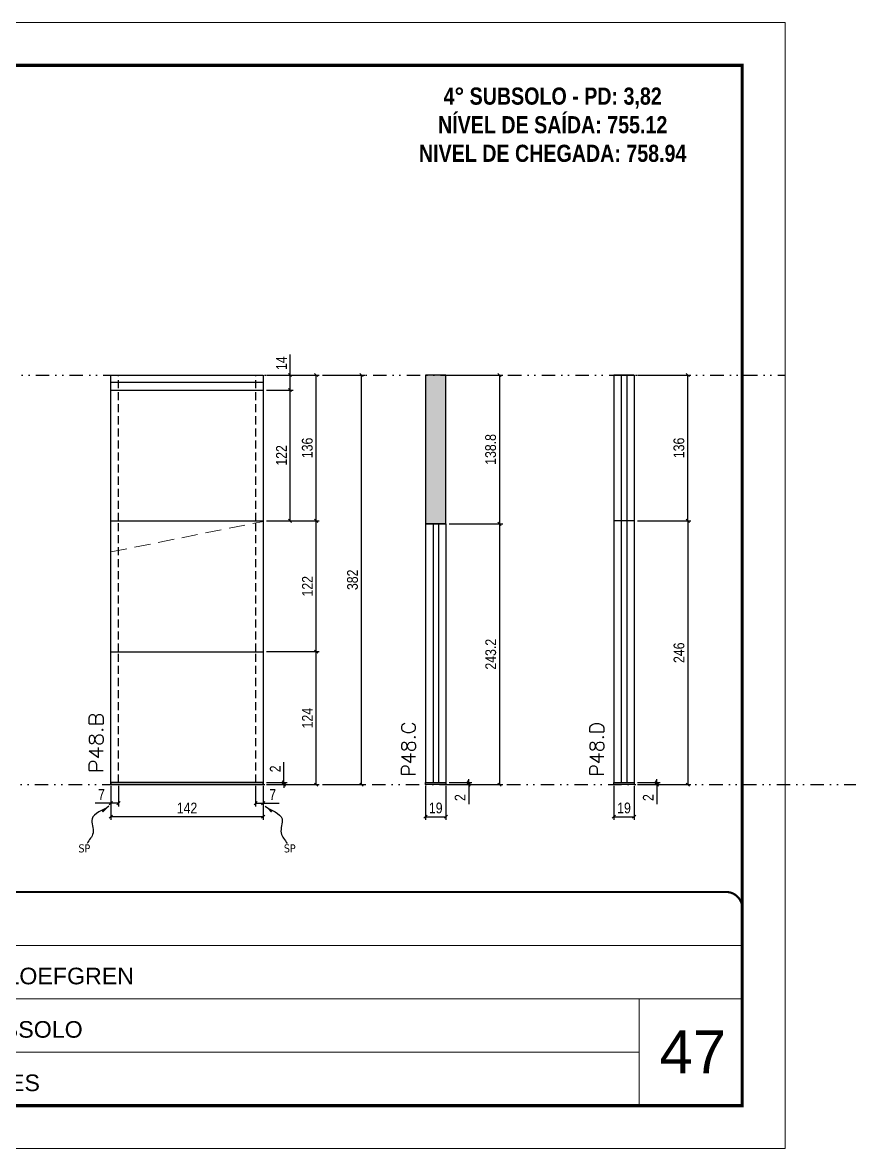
# Model space of a CAD drawing. Header units: millimetres. Extents: x 13777 to 27878, y -21631 to 6985.
# Drawn here: x 18357 to 19129, y -6700 to -5650 of the extents above; entities that cross this region are included whole.
import ezdxf

# ---------------------------------------------------------------- set-up
doc = ezdxf.new("R2010")
doc.units = ezdxf.units.MM
for name, pattern in [('CONTINUO', [0]), ('DASHED', [0.75, 0.5, -0.25]), ('DIVIDE2', [0.625, 0.25, -0.125, 0, -0.125, 0, -0.125]), ('HIDDEN', [0.375, 0.25, -0.125])]:
    doc.linetypes.add(name, pattern=pattern)
for name, color, linetype, lineweight in [('CARIMBO', 255, 'Continuous', 9), ('Folhas', 255, 'Continuous', 9), ('Hachura', 251, 'Continuous', 9), ('SARRAFO DE PRESSAO', 251, 'DASHED', 9), ('Texto Seção', 7, 'Continuous', 15)]:
    doc.layers.add(name, color=color, linetype=linetype, lineweight=lineweight)
for name, color, linetype in [('COTA', 241, 'Continuous'), ('NOMENCLATURA', 7, 'Continuous'), ('Nível', 160, 'Continuous'), ('Painéis', 200, 'Continuous'), ('SARR_2.2x7', 40, 'Continuous'), ('Sarrafo de Pressão', 42, 'HIDDEN'), ('texto', 7, 'Continuous')]:
    doc.layers.add(name, color=color, linetype=linetype)
doc.styles.add('ARIAL', font='arial.ttf')
doc.styles.add('COTA TECNICA', font='techl___.ttf', dxfattribs={"height": 10})
doc.styles.add('COTA TECNICA-50', font='techl___.ttf', dxfattribs={"height": 10})
doc.styles.add('REGUA-120', font='ROMANS.shx', dxfattribs={"height": 15})
doc.styles.add('ROMANC', font='techb___.ttf', dxfattribs={"height": 2.5})
doc.styles.get("Standard").update_dxf_attribs({"font": 'arial.ttf'})
doc.styles.add('Tecnologia', font='')
doc.styles.get('Tecnologia').set_extended_font_data('Forgotten Futurist')
doc.dimstyles.new('COTA PAINEL-50', dxfattribs={"dimtxt": 10, "dimasz": 3, "dimexe": 3, "dimexo": 3, "dimgap": 3, "dimtad": 1, "dimdec": 1, "dimzin": 12, "dimdsep": 46, "dimtxsty": 'COTA TECNICA-50', "dimblk1": 'OBLIQUE', "dimblk2": 'OBLIQUE', "dimsah": 1, "dimcen": 0.9, "dimclrd": 4, "dimclre": 4, "dimclrt": 240, "dimadec": 1, "dimazin": 3, "dimtfac": 1, "dimtdec": 1, "dimtmove": 0, "dimatfit": 3, "dimfxl": 1, "dimtolj": 1, "dimtzin": 12, "dimarcsym": 0})
doc.dimstyles.new('PAINEL', dxfattribs={"dimtxt": 10, "dimasz": 3, "dimexe": 3, "dimexo": 3, "dimgap": 3, "dimtad": 1, "dimdec": 1, "dimzin": 12, "dimdsep": 46, "dimtxsty": 'COTA TECNICA', "dimblk1": 'OBLIQUE', "dimblk2": 'OBLIQUE', "dimsah": 1, "dimcen": 0.9, "dimclrd": 4, "dimclre": 4, "dimclrt": 240, "dimadec": 1, "dimazin": 3, "dimtfac": 1, "dimtdec": 1, "dimtmove": 0, "dimatfit": 3, "dimfxl": 1, "dimtolj": 1, "dimtzin": 12, "dimarcsym": 0})
doc.dimstyles.get("Standard").update_dxf_attribs({"dimtxt": 0.18, "dimasz": 0.18, "dimexe": 0.18, "dimexo": 0.0625, "dimgap": 0.09, "dimtad": 0, "dimtih": 1, "dimtoh": 1, "dimdec": 4, "dimzin": 0, "dimdsep": 46, "dimtxsty": 'Standard', "dimcen": 0.09, "dimadec": 0, "dimazin": 0, "dimtfac": 1, "dimtdec": 4, "dimtofl": 0, "dimtmove": 0, "dimatfit": 3, "dimfxl": 1, "dimtolj": 1, "dimtzin": 0, "dimarcsym": 0})

# ---------------------------------------------------------------- blocks, each defined once
blk = doc.blocks.new('9999999999')
at = {"color": 30, "linetype": 'CONTINUO'}
for p, q in [((98564.6, 34230.2), (98564.6, 34429.4)), ((98564.6, 34379.6), (99584, 34379.6)), ((98564.6, 34329.8), (99488, 34329.8)), ((99584, 34329.8), (99488, 34329.8)), ((99488, 34329.8), (99488, 34230.2)), ((98564.6, 34280), (99488, 34280))]:
    blk.add_line(p, q, dxfattribs=at)
at = {"color": 30, "linetype": 'CONTINUO', "const_width": 2}
blk.add_lwpolyline([(99584, 34230.2), (99584, 34414.4, 0.414214), (99569, 34429.4), (98229, 34429.4, 0.414214), (98214, 34414.4), (98214, 34245.2, 0.414214), (98229, 34230.2), (99584, 34230.2)], format="xyb", dxfattribs=at)
at = {"layer": 'Folhas'}
blk.add_lwpolyline([(98139, 34190.2), (99624, 34190.2), (99624, 35240.2), (98139, 35240.2)], close=True, dxfattribs=at)
at = {"layer": 'Folhas', "color": 30, "const_width": 3}
blk.add_lwpolyline([(98214, 34230.2), (99584, 34230.2), (99584, 35200.2), (98214, 35200.2)], close=True, dxfattribs=at)
at = {"color": 7, "linetype": 'Continuous', "ltscale": 5, "style": 'ARIAL'}
for s, height, p in [('SKR', 15.48, (98837.7, 34393.1)), ('LEAF LOEFGREN', 15.483, (98837.7, 34343.3)), ('4° SUBSOLO', 15.48, (98837.7, 34293.5)), ('NOVA SISTEMAS CONSTRUTIVOS', 11.059, (98263.2, 34267.2)), ('PILARES', 15.48, (98837.7, 34243.7))]:
    blk.add_text(s, height=height, dxfattribs=at).set_placement(p)
at = {"layer": 'Folhas', "color": 7, "style": 'Tecnologia', "width": 1.5}
for s, p in [('CLIENTE:', (98573.7, 34397.2)), ('OBRA:', (98573.7, 34347.3)), ('PAVIMENTO:', (98573.7, 34297.5)), ('PROJETO:', (98573.7, 34247.7))]:
    blk.add_text(s, height=14, dxfattribs=at).set_placement(p)
blk = doc.blocks.new('_Oblique')
at = {"color": 0, "linetype": 'ByBlock', "lineweight": -2}
blk.add_line((-0.5, -0.5), (0.5, 0.5), dxfattribs=at)
blk = doc.blocks.new('*D1187')
at = {"layer": 'COTA', "color": 4, "lineweight": -2, "transparency": 16777216}
for p, q in [((18439.7, -6361.3), (18439.7, -6393.2)), ((18581.7, -6361.3), (18581.7, -6393.2)), ((18581.7, -6390.2), (18439.7, -6390.2))]:
    blk.add_line(p, q, dxfattribs=at)
at = {"layer": 'Defpoints', "color": 0, "transparency": 16777216}
for p in [(18439.7, -6358.3), (18581.7, -6358.3), (18439.7, -6390.2)]:
    blk.add_point(p, dxfattribs=at)
at = {"layer": 'COTA', "color": 4, "lineweight": -2, "transparency": 16777216, "xscale": 3, "yscale": 3, "zscale": 3, "rotation": 180}
blk.add_blockref('_Oblique', (18439.7, -6390.2), dxfattribs=at)
at = {"layer": 'COTA', "color": 4, "lineweight": -2, "transparency": 16777216, "xscale": 3, "yscale": 3, "zscale": 3}
blk.add_blockref('_Oblique', (18581.7, -6390.2), dxfattribs=at)
at = {"layer": 'COTA', "color": 240, "transparency": 16777216, "insert": (18510.7, -6382.1), "char_height": 10, "attachment_point": 5, "style": 'COTA TECNICA'}
blk.add_mtext('\\A1;142', dxfattribs=at)
blk = doc.blocks.new('*D1188')
at = {"layer": 'COTA', "color": 4, "lineweight": -2, "transparency": 16777216}
for p, q in [((18446.7, -6361.3), (18446.7, -6380.6)), ((18439.7, -6363.3), (18439.7, -6380.6)), ((18439.7, -6377.6), (18425, -6377.6)), ((18446.7, -6377.6), (18439.7, -6377.6))]:
    blk.add_line(p, q, dxfattribs=at)
at = {"layer": 'Defpoints', "color": 0, "transparency": 16777216}
for p in [(18439.7, -6360.3), (18446.7, -6358.3), (18439.7, -6377.6)]:
    blk.add_point(p, dxfattribs=at)
at = {"layer": 'COTA', "color": 4, "lineweight": -2, "transparency": 16777216, "xscale": 3, "yscale": 3, "zscale": 3, "rotation": 180}
blk.add_blockref('_Oblique', (18439.7, -6377.6), dxfattribs=at)
at = {"layer": 'COTA', "color": 4, "lineweight": -2, "transparency": 16777216, "xscale": 3, "yscale": 3, "zscale": 3}
blk.add_blockref('_Oblique', (18446.7, -6377.6), dxfattribs=at)
at = {"layer": 'COTA', "color": 240, "transparency": 16777216, "insert": (18430.9, -6369.5), "char_height": 10, "attachment_point": 5, "style": 'COTA TECNICA-50'}
blk.add_mtext('\\A1;7', dxfattribs=at)
blk = doc.blocks.new('*D1186')
at = {"layer": 'COTA', "color": 4, "lineweight": -2, "transparency": 16777216}
for p, q in [((18574.7, -6361.3), (18574.7, -6380.6)), ((18581.7, -6363.3), (18581.7, -6380.6)), ((18574.7, -6377.6), (18581.7, -6377.6)), ((18581.7, -6377.6), (18596.5, -6377.6))]:
    blk.add_line(p, q, dxfattribs=at)
at = {"layer": 'Defpoints', "color": 0, "transparency": 16777216}
for p in [(18574.7, -6358.3), (18581.7, -6360.3), (18581.7, -6377.6)]:
    blk.add_point(p, dxfattribs=at)
at = {"layer": 'COTA', "color": 4, "lineweight": -2, "transparency": 16777216, "xscale": 3, "yscale": 3, "zscale": 3, "rotation": 180}
blk.add_blockref('_Oblique', (18574.7, -6377.6), dxfattribs=at)
at = {"layer": 'COTA', "color": 4, "lineweight": -2, "transparency": 16777216, "xscale": 3, "yscale": 3, "zscale": 3}
blk.add_blockref('_Oblique', (18581.7, -6377.6), dxfattribs=at)
at = {"layer": 'COTA', "color": 240, "transparency": 16777216, "insert": (18590.6, -6369.5), "char_height": 10, "attachment_point": 5, "style": 'COTA TECNICA-50'}
blk.add_mtext('\\A1;7', dxfattribs=at)
blk = doc.blocks.new('*D1194')
at = {"layer": 'COTA', "color": 4, "lineweight": -2, "transparency": 16777216}
for p, q in [((18601, -6358.3), (18601, -6339.5)), ((18584.7, -6358.3), (18604, -6358.3)), ((18584.7, -6360.3), (18604, -6360.3)), ((18601, -6360.3), (18601, -6358.3)), ((18601, -6360.3), (18601, -6363.3))]:
    blk.add_line(p, q, dxfattribs=at)
at = {"layer": 'Defpoints', "color": 0, "transparency": 16777216}
for p in [(18581.7, -6358.3), (18581.7, -6360.3), (18601, -6360.3)]:
    blk.add_point(p, dxfattribs=at)
at = {"layer": 'COTA', "color": 4, "lineweight": -2, "transparency": 16777216, "xscale": 3, "yscale": 3, "zscale": 3}
for p, rotation in [((18601, -6358.3), 270), ((18601, -6360.3), 90)]:
    blk.add_blockref('_Oblique', p, dxfattribs=dict(at, rotation=rotation))
at = {"layer": 'COTA', "color": 240, "transparency": 16777216, "insert": (18593, -6345.6), "char_height": 10, "attachment_point": 5, "rotation": 90, "style": 'COTA TECNICA-50'}
blk.add_mtext('\\A1;2', dxfattribs=at)
blk = doc.blocks.new('*D1195')
at = {"layer": 'COTA', "color": 4, "linetype": 'ByBlock', "lineweight": -2, "transparency": 16777216}
for p, q in [((18584.7, -6236.3), (18634.1, -6236.3)), ((18631.1, -6360.3), (18631.1, -6236.3)), ((18584.7, -6360.3), (18634.1, -6360.3))]:
    blk.add_line(p, q, dxfattribs=at)
at = {"layer": 'Defpoints', "color": 0, "linetype": 'ByBlock', "transparency": 16777216}
for p in [(18581.7, -6236.3), (18631.1, -6236.3), (18581.7, -6360.3)]:
    blk.add_point(p, dxfattribs=at)
at = {"layer": 'COTA', "color": 4, "linetype": 'ByBlock', "lineweight": -2, "transparency": 16777216, "xscale": 3, "yscale": 3, "zscale": 3}
for p, rotation in [((18631.1, -6236.3), 90), ((18631.1, -6360.3), 270)]:
    blk.add_blockref('_Oblique', p, dxfattribs=dict(at, rotation=rotation))
at = {"layer": 'COTA', "color": 240, "linetype": 'ByBlock', "transparency": 16777216, "insert": (18623, -6298.3), "char_height": 10, "attachment_point": 5, "rotation": 90, "style": 'COTA TECNICA'}
blk.add_mtext('\\A1;124', dxfattribs=at)
blk = doc.blocks.new('*D1196')
at = {"layer": 'COTA', "color": 4, "linetype": 'ByBlock', "lineweight": -2, "transparency": 16777216}
for p, q in [((18584.7, -6236.3), (18634.1, -6236.3)), ((18631.1, -6360.3), (18631.1, -6236.3)), ((18584.7, -6360.3), (18634.1, -6360.3))]:
    blk.add_line(p, q, dxfattribs=at)
at = {"layer": 'Defpoints', "color": 0, "linetype": 'ByBlock', "transparency": 16777216}
for p in [(18581.7, -6236.3), (18631.1, -6236.3), (18581.7, -6360.3)]:
    blk.add_point(p, dxfattribs=at)
at = {"layer": 'COTA', "color": 4, "linetype": 'ByBlock', "lineweight": -2, "transparency": 16777216, "xscale": 3, "yscale": 3, "zscale": 3}
for p, rotation in [((18631.1, -6236.3), 90), ((18631.1, -6360.3), 270)]:
    blk.add_blockref('_Oblique', p, dxfattribs=dict(at, rotation=rotation))
at = {"layer": 'COTA', "color": 240, "linetype": 'ByBlock', "transparency": 16777216, "insert": (18623, -6298.3), "char_height": 10, "attachment_point": 5, "rotation": 90, "style": 'COTA TECNICA'}
blk.add_mtext('\\A1;124', dxfattribs=at)
blk = doc.blocks.new('*D1197')
at = {"layer": 'COTA', "color": 4, "lineweight": -2, "transparency": 16777216}
for p, q in [((18733.2, -6361.3), (18733.2, -6393.2)), ((18752.2, -6361.3), (18752.2, -6393.2)), ((18733.2, -6390.2), (18752.2, -6390.2))]:
    blk.add_line(p, q, dxfattribs=at)
at = {"layer": 'Defpoints', "color": 0, "transparency": 16777216}
for p in [(18733.2, -6358.3), (18752.2, -6358.3), (18752.2, -6390.2)]:
    blk.add_point(p, dxfattribs=at)
at = {"layer": 'COTA', "color": 4, "lineweight": -2, "transparency": 16777216, "xscale": 3, "yscale": 3, "zscale": 3, "rotation": 180}
blk.add_blockref('_Oblique', (18733.2, -6390.2), dxfattribs=at)
at = {"layer": 'COTA', "color": 4, "lineweight": -2, "transparency": 16777216, "xscale": 3, "yscale": 3, "zscale": 3}
blk.add_blockref('_Oblique', (18752.2, -6390.2), dxfattribs=at)
at = {"layer": 'COTA', "color": 240, "transparency": 16777216, "insert": (18742.7, -6382.1), "char_height": 10, "attachment_point": 5, "style": 'COTA TECNICA'}
blk.add_mtext('\\A1;19', dxfattribs=at)
blk = doc.blocks.new('*D1198')
at = {"layer": 'COTA', "color": 4, "lineweight": -2, "transparency": 16777216}
for p, q in [((18755.2, -6358.3), (18776.4, -6358.3)), ((18755.2, -6360.3), (18776.4, -6360.3)), ((18773.4, -6358.3), (18773.4, -6355.3)), ((18773.4, -6358.3), (18773.4, -6360.3)), ((18773.4, -6360.3), (18773.4, -6378.4))]:
    blk.add_line(p, q, dxfattribs=at)
at = {"layer": 'Defpoints', "color": 0, "transparency": 16777216}
for p in [(18752.2, -6358.3), (18752.2, -6360.3), (18773.4, -6358.3)]:
    blk.add_point(p, dxfattribs=at)
at = {"layer": 'COTA', "color": 4, "lineweight": -2, "transparency": 16777216, "xscale": 3, "yscale": 3, "zscale": 3}
for p, rotation in [((18773.4, -6358.3), 270), ((18773.4, -6360.3), 90)]:
    blk.add_blockref('_Oblique', p, dxfattribs=dict(at, rotation=rotation))
at = {"layer": 'COTA', "color": 240, "transparency": 16777216, "insert": (18765.4, -6372.4), "char_height": 10, "attachment_point": 5, "rotation": 90, "style": 'COTA TECNICA-50'}
blk.add_mtext('\\A1;2', dxfattribs=at)
blk = doc.blocks.new('*D1199')
at = {"layer": 'COTA', "color": 4, "linetype": 'ByBlock', "lineweight": -2, "transparency": 16777216}
for p, q in [((18755.2, -5978.3), (18805.2, -5978.3)), ((18802.2, -5978.3), (18802.2, -6117.1)), ((18755.2, -6117.1), (18805.2, -6117.1))]:
    blk.add_line(p, q, dxfattribs=at)
at = {"layer": 'Defpoints', "color": 0, "linetype": 'ByBlock', "transparency": 16777216}
for p in [(18752.2, -5978.3), (18752.2, -6117.1), (18802.2, -6117.1)]:
    blk.add_point(p, dxfattribs=at)
at = {"layer": 'COTA', "color": 4, "linetype": 'ByBlock', "lineweight": -2, "transparency": 16777216, "xscale": 3, "yscale": 3, "zscale": 3}
for p, rotation in [((18802.2, -5978.3), 90), ((18802.2, -6117.1), 270)]:
    blk.add_blockref('_Oblique', p, dxfattribs=dict(at, rotation=rotation))
at = {"layer": 'COTA', "color": 240, "linetype": 'ByBlock', "transparency": 16777216, "insert": (18793.9, -6047.7), "char_height": 10, "attachment_point": 5, "rotation": 90, "style": 'COTA TECNICA'}
blk.add_mtext('\\A1;138.8', dxfattribs=at)
blk = doc.blocks.new('*D1200')
at = {"layer": 'COTA', "color": 4, "lineweight": -2, "transparency": 16777216}
for p, q in [((18755.2, -6117.1), (18805.2, -6117.1)), ((18802.2, -6117.1), (18802.2, -6360.3)), ((18755.2, -6360.3), (18805.2, -6360.3))]:
    blk.add_line(p, q, dxfattribs=at)
at = {"layer": 'Defpoints', "color": 0, "transparency": 16777216}
for p in [(18752.2, -6117.1), (18752.2, -6360.3), (18802.2, -6360.3)]:
    blk.add_point(p, dxfattribs=at)
at = {"layer": 'COTA', "color": 4, "lineweight": -2, "transparency": 16777216, "xscale": 3, "yscale": 3, "zscale": 3}
for p, rotation in [((18802.2, -6117.1), 90), ((18802.2, -6360.3), 270)]:
    blk.add_blockref('_Oblique', p, dxfattribs=dict(at, rotation=rotation))
at = {"layer": 'COTA', "color": 240, "transparency": 16777216, "insert": (18794, -6238.7), "char_height": 10, "attachment_point": 5, "rotation": 90, "style": 'COTA TECNICA'}
blk.add_mtext('\\A1;243.2', dxfattribs=at)
blk = doc.blocks.new('*D1201')
at = {"layer": 'COTA', "color": 4, "lineweight": -2, "transparency": 16777216}
for p, q in [((18908.8, -6361.3), (18908.8, -6393.2)), ((18927.8, -6361.3), (18927.8, -6393.2)), ((18908.8, -6390.2), (18927.8, -6390.2))]:
    blk.add_line(p, q, dxfattribs=at)
at = {"layer": 'Defpoints', "color": 0, "transparency": 16777216}
for p in [(18908.8, -6358.3), (18927.8, -6358.3), (18927.8, -6390.2)]:
    blk.add_point(p, dxfattribs=at)
at = {"layer": 'COTA', "color": 4, "lineweight": -2, "transparency": 16777216, "xscale": 3, "yscale": 3, "zscale": 3, "rotation": 180}
blk.add_blockref('_Oblique', (18908.8, -6390.2), dxfattribs=at)
at = {"layer": 'COTA', "color": 4, "lineweight": -2, "transparency": 16777216, "xscale": 3, "yscale": 3, "zscale": 3}
blk.add_blockref('_Oblique', (18927.8, -6390.2), dxfattribs=at)
at = {"layer": 'COTA', "color": 240, "transparency": 16777216, "insert": (18918.3, -6382.1), "char_height": 10, "attachment_point": 5, "style": 'COTA TECNICA'}
blk.add_mtext('\\A1;19', dxfattribs=at)
blk = doc.blocks.new('*D1202')
at = {"layer": 'COTA', "color": 4, "lineweight": -2, "transparency": 16777216}
for p, q in [((18930.8, -6358.3), (18951.9, -6358.3)), ((18930.8, -6360.3), (18951.9, -6360.3)), ((18948.9, -6358.3), (18948.9, -6355.3)), ((18948.9, -6358.3), (18948.9, -6360.3)), ((18948.9, -6360.3), (18948.9, -6378.4))]:
    blk.add_line(p, q, dxfattribs=at)
at = {"layer": 'Defpoints', "color": 0, "transparency": 16777216}
for p in [(18927.8, -6358.3), (18927.8, -6360.3), (18948.9, -6358.3)]:
    blk.add_point(p, dxfattribs=at)
at = {"layer": 'COTA', "color": 4, "lineweight": -2, "transparency": 16777216, "xscale": 3, "yscale": 3, "zscale": 3}
for p, rotation in [((18948.9, -6358.3), 270), ((18948.9, -6360.3), 90)]:
    blk.add_blockref('_Oblique', p, dxfattribs=dict(at, rotation=rotation))
at = {"layer": 'COTA', "color": 240, "transparency": 16777216, "insert": (18940.9, -6372.4), "char_height": 10, "attachment_point": 5, "rotation": 90, "style": 'COTA TECNICA-50'}
blk.add_mtext('\\A1;2', dxfattribs=at)
blk = doc.blocks.new('*D1203')
at = {"layer": 'COTA', "color": 4, "lineweight": -2, "transparency": 16777216}
for p, q in [((18930.8, -6114.3), (18980.7, -6114.3)), ((18977.7, -6114.3), (18977.7, -6360.3)), ((18930.8, -6360.3), (18980.7, -6360.3))]:
    blk.add_line(p, q, dxfattribs=at)
at = {"layer": 'Defpoints', "color": 0, "transparency": 16777216}
for p in [(18927.8, -6114.3), (18927.8, -6360.3), (18977.7, -6360.3)]:
    blk.add_point(p, dxfattribs=at)
at = {"layer": 'COTA', "color": 4, "lineweight": -2, "transparency": 16777216, "xscale": 3, "yscale": 3, "zscale": 3}
for p, rotation in [((18977.7, -6114.3), 90), ((18977.7, -6360.3), 270)]:
    blk.add_blockref('_Oblique', p, dxfattribs=dict(at, rotation=rotation))
at = {"layer": 'COTA', "color": 240, "transparency": 16777216, "insert": (18969.6, -6237.3), "char_height": 10, "attachment_point": 5, "rotation": 90, "style": 'COTA TECNICA'}
blk.add_mtext('\\A1;246', dxfattribs=at)
blk = doc.blocks.new('*D3105')
at = {"layer": 'COTA', "color": 4, "lineweight": -2, "transparency": 16777216}
for p, q in [((18584.7, -6114.3), (18634.1, -6114.3)), ((18631.1, -6236.3), (18631.1, -6114.3)), ((18584.7, -6236.3), (18634.1, -6236.3))]:
    blk.add_line(p, q, dxfattribs=at)
at = {"layer": 'Defpoints', "color": 0, "transparency": 16777216}
for p in [(18581.7, -6114.3), (18631.1, -6114.3), (18581.7, -6236.3)]:
    blk.add_point(p, dxfattribs=at)
at = {"layer": 'COTA', "color": 4, "lineweight": -2, "transparency": 16777216, "xscale": 3, "yscale": 3, "zscale": 3}
for p, rotation in [((18631.1, -6114.3), 90), ((18631.1, -6236.3), 270)]:
    blk.add_blockref('_Oblique', p, dxfattribs=dict(at, rotation=rotation))
at = {"layer": 'COTA', "color": 240, "transparency": 16777216, "insert": (18623, -6175.3), "char_height": 10, "attachment_point": 5, "rotation": 90, "style": 'COTA TECNICA'}
blk.add_mtext('\\A1;122', dxfattribs=at)
blk = doc.blocks.new('*D3106')
at = {"layer": 'COTA', "color": 4, "lineweight": -2, "transparency": 16777216}
for p, q in [((18584.7, -5978.3), (18634.1, -5978.3)), ((18631.1, -6114.3), (18631.1, -5978.3)), ((18584.7, -6114.3), (18634.1, -6114.3))]:
    blk.add_line(p, q, dxfattribs=at)
at = {"layer": 'Defpoints', "color": 0, "transparency": 16777216}
for p in [(18581.7, -5978.3), (18631.1, -5978.3), (18581.7, -6114.3)]:
    blk.add_point(p, dxfattribs=at)
at = {"layer": 'COTA', "color": 4, "lineweight": -2, "transparency": 16777216, "xscale": 3, "yscale": 3, "zscale": 3}
for p, rotation in [((18631.1, -5978.3), 90), ((18631.1, -6114.3), 270)]:
    blk.add_blockref('_Oblique', p, dxfattribs=dict(at, rotation=rotation))
at = {"layer": 'COTA', "color": 240, "transparency": 16777216, "insert": (18622.9, -6046.3), "char_height": 10, "attachment_point": 5, "rotation": 90, "style": 'COTA TECNICA'}
blk.add_mtext('\\A1;136', dxfattribs=at)
blk = doc.blocks.new('*D3109')
at = {"layer": 'COTA', "color": 4, "lineweight": -2, "transparency": 16777216}
for p, q in [((18584.7, -5992.3), (18609.8, -5992.3)), ((18606.8, -6114.3), (18606.8, -5992.3)), ((18584.7, -6114.3), (18609.8, -6114.3))]:
    blk.add_line(p, q, dxfattribs=at)
at = {"layer": 'Defpoints', "color": 0, "transparency": 16777216}
for p in [(18581.7, -5992.3), (18606.8, -5992.3), (18581.7, -6114.3)]:
    blk.add_point(p, dxfattribs=at)
at = {"layer": 'COTA', "color": 4, "lineweight": -2, "transparency": 16777216, "xscale": 3, "yscale": 3, "zscale": 3}
for p, rotation in [((18606.8, -5992.3), 90), ((18606.8, -6114.3), 270)]:
    blk.add_blockref('_Oblique', p, dxfattribs=dict(at, rotation=rotation))
at = {"layer": 'COTA', "color": 240, "transparency": 16777216, "insert": (18598.8, -6053.3), "char_height": 10, "attachment_point": 5, "rotation": 90, "style": 'COTA TECNICA'}
blk.add_mtext('\\A1;122', dxfattribs=at)
blk = doc.blocks.new('*D3110')
at = {"layer": 'COTA', "color": 4, "lineweight": -2, "transparency": 16777216}
for p, q in [((18606.8, -5978.3), (18606.8, -5959.2)), ((18584.7, -5978.3), (18609.8, -5978.3)), ((18606.8, -5992.3), (18606.8, -5978.3)), ((18584.7, -5992.3), (18609.8, -5992.3))]:
    blk.add_line(p, q, dxfattribs=at)
at = {"layer": 'Defpoints', "color": 0, "transparency": 16777216}
for p in [(18581.7, -5978.3), (18606.8, -5978.3), (18581.7, -5992.3)]:
    blk.add_point(p, dxfattribs=at)
at = {"layer": 'COTA', "color": 4, "lineweight": -2, "transparency": 16777216, "xscale": 3, "yscale": 3, "zscale": 3}
for p, rotation in [((18606.8, -5978.3), 90), ((18606.8, -5992.3), 270)]:
    blk.add_blockref('_Oblique', p, dxfattribs=dict(at, rotation=rotation))
at = {"layer": 'COTA', "color": 240, "transparency": 16777216, "insert": (18598.8, -5967.3), "char_height": 10, "attachment_point": 5, "rotation": 90, "style": 'COTA TECNICA'}
blk.add_mtext('\\A1;14', dxfattribs=at)
blk = doc.blocks.new('*D3111')
at = {"layer": 'COTA', "color": 4, "lineweight": -2, "transparency": 16777216}
for p, q in [((18637.1, -5978.3), (18676.4, -5978.3)), ((18673.4, -6360.3), (18673.4, -5978.3)), ((18637.1, -6360.3), (18676.4, -6360.3))]:
    blk.add_line(p, q, dxfattribs=at)
at = {"layer": 'Defpoints', "color": 0, "transparency": 16777216}
for p in [(18634.1, -5978.3), (18673.4, -5978.3), (18634.1, -6360.3)]:
    blk.add_point(p, dxfattribs=at)
at = {"layer": 'COTA', "color": 4, "lineweight": -2, "transparency": 16777216, "xscale": 3, "yscale": 3, "zscale": 3}
for p, rotation in [((18673.4, -5978.3), 90), ((18673.4, -6360.3), 270)]:
    blk.add_blockref('_Oblique', p, dxfattribs=dict(at, rotation=rotation))
at = {"layer": 'COTA', "color": 240, "transparency": 16777216, "insert": (18665.1, -6169.3), "char_height": 10, "attachment_point": 5, "rotation": 90, "style": 'COTA TECNICA'}
blk.add_mtext('\\A1;382', dxfattribs=at)
blk = doc.blocks.new('*D3112')
at = {"layer": 'COTA', "color": 4, "lineweight": -2, "transparency": 16777216}
for p, q in [((18930.8, -5978.3), (18980.7, -5978.3)), ((18977.7, -6114.3), (18977.7, -5978.3)), ((18930.8, -6114.3), (18980.7, -6114.3))]:
    blk.add_line(p, q, dxfattribs=at)
at = {"layer": 'Defpoints', "color": 0, "transparency": 16777216}
for p in [(18927.8, -5978.3), (18977.7, -5978.3), (18927.8, -6114.3)]:
    blk.add_point(p, dxfattribs=at)
at = {"layer": 'COTA', "color": 4, "lineweight": -2, "transparency": 16777216, "xscale": 3, "yscale": 3, "zscale": 3}
for p, rotation in [((18977.7, -5978.3), 90), ((18977.7, -6114.3), 270)]:
    blk.add_blockref('_Oblique', p, dxfattribs=dict(at, rotation=rotation))
at = {"layer": 'COTA', "color": 240, "transparency": 16777216, "insert": (18969.5, -6046.3), "char_height": 10, "attachment_point": 5, "rotation": 90, "style": 'COTA TECNICA'}
blk.add_mtext('\\A1;136', dxfattribs=at)

msp = doc.modelspace()

# ---------------------------------------------------------------- hatches: boundary and pattern name
at = {"layer": 'COTA'}
h = msp.add_hatch(dxfattribs=at)
h.set_pattern_fill('AR-CONC', color=256, scale=0.03)
h.set_pattern_definition([(50, (1853.222, 56), (5.4655401, -0.4781726), [0.5715, -6.2865]), (355, (1853.222, 56), (-1.0573026, 5.7317054), [0.4572, -5.0292175]), (100.451445, (1853.6777, 55.96), (4.4082374, 5.2535326), [0.4857003, -5.3427073]), (46.1842, (1853.222, 57.524), (8.1323712, -1.2612698), [0.85725, -9.42975]), (96.63556, (1853.9, 57.419), (7.122124, 7.4227837), [0.7285507, -8.0140682]), (351.18415, (1853.222, 57.524), (7.122124, 7.4227837), [0.685799, -7.543792]), (21, (1853.984, 57.143), (4.5484317, -3.067956), [0.5715, -6.2865]), (326, (1853.984, 57.143), (1.8540609, 5.525639), [0.4572, -5.0292]), (71.451445, (1854.363, 56.8873), (6.4024926, 2.457683), [0.4857003, -5.3426981]), (37.5, (1853.2222, 56), (0.0926581, 2.53665117), [0, -4.96824, 0, -5.1054, 0, -5.04825]), (7.5, (1853.2222, 56), (2.00458988, 3.00541724), [0, -2.91084, 0, -4.85394, 0, -1.92405]), (327.5, (1851.523, 56), (4.06771786, -0.17186232), [0, -1.905, 0, -5.9436, 0, -7.8867]), (317.5, (1850.761, 56), (4.44387544, 0.7627947), [0, -2.4765, 0, -3.94716, 0, -5.6007])])
h.paths.add_polyline_path([(18733.2, -6117.12), (18752.2, -6117.12), (18752.2, -5978.32), (18733.2, -5978.32)])

# ---------------------------------------------------------------- linework, layer by layer
at = {"layer": 'COTA', "linetype": 'ByBlock'}
msp.add_lwpolyline([(18733.2, -6117.12), (18752.2, -6117.12), (18752.2, -5978.32), (18733.2, -5978.32)], close=True, dxfattribs=at)
at = {"layer": 'Hachura', "linetype": 'DASHED', "ltscale": 30}
msp.add_line((18439.73, -6143.29), (18581.73, -6114.89), dxfattribs=at)
at = {"layer": 'Nível', "color": 4, "linetype": 'DIVIDE2', "ltscale": 50}
for p, q in [((17583.47, -5978.32), (19068.47, -5978.32)), ((13777.11, -6360.32), (21531.15, -6360.32))]:
    msp.add_line(p, q, dxfattribs=at)
at = {"layer": 'Painéis'}
for p, q in [((18439.73, -6360.32), (18439.73, -5978.32)), ((18439.73, -5978.32), (18581.73, -5978.32)), ((18581.73, -5978.32), (18581.73, -6360.32)), ((18908.75, -5978.32), (18908.75, -6358.32)), ((18908.75, -5978.32), (18927.75, -5978.32)), ((18927.75, -5978.32), (18908.75, -5978.32)), ((18927.75, -5978.32), (18927.75, -6358.32)), ((18439.73, -5992.32), (18581.73, -5992.32)), ((18439.73, -6114.32), (18581.73, -6114.32)), ((18733.2, -6117.12), (18733.2, -6358.32)), ((18733.2, -6117.12), (18752.2, -6117.12)), ((18752.2, -6117.12), (18733.2, -6117.12)), ((18752.2, -6117.12), (18752.2, -6358.32)), ((18927.75, -6114.32), (18908.75, -6114.32)), ((18439.73, -6236.32), (18581.73, -6236.32)), ((18581.73, -6360.32), (18439.73, -6360.32)), ((18733.2, -6358.32), (18752.2, -6358.32)), ((18733.2, -6358.32), (18752.2, -6358.32)), ((18733.2, -6360.32), (18733.2, -6358.32)), ((18752.2, -6360.32), (18733.2, -6360.32)), ((18752.2, -6358.32), (18752.2, -6360.32)), ((18908.75, -6358.32), (18927.75, -6358.32)), ((18908.75, -6358.32), (18927.75, -6358.32)), ((18908.75, -6360.32), (18908.75, -6358.32)), ((18927.75, -6360.32), (18908.75, -6360.32)), ((18927.75, -6358.32), (18927.75, -6360.32))]:
    msp.add_line(p, q, dxfattribs=at)
msp.add_lwpolyline([(18581.73, -6358.32), (18439.73, -6358.32), (18439.73, -6360.32), (18581.73, -6360.32)], close=True, dxfattribs=at)
at = {"layer": 'SARR_2.2x7'}
for p, q in [((18915.75, -5978.32), (18915.75, -6114.32)), ((18920.75, -5978.32), (18920.75, -6114.32)), ((18581.73, -5985.32), (18439.73, -5985.32)), ((18740.2, -6117.12), (18740.2, -6358.32)), ((18745.2, -6117.12), (18745.2, -6358.32)), ((18915.75, -6114.32), (18915.75, -6358.32)), ((18920.75, -6114.32), (18920.75, -6358.32))]:
    msp.add_line(p, q, dxfattribs=at)
at = {"layer": 'Sarrafo de Pressão', "ltscale": 30}
for p, q in [((18446.73, -6114.32), (18446.73, -5978.52)), ((18574.73, -6114.32), (18574.73, -5978.52)), ((18446.73, -6236.32), (18446.73, -6114.32)), ((18574.73, -6236.32), (18574.73, -6114.32)), ((18446.73, -6358.32), (18446.73, -6236.32)), ((18574.73, -6358.32), (18574.73, -6236.32))]:
    msp.add_line(p, q, dxfattribs=at)

# ---------------------------------------------------------------- block references
at = {"layer": 'SARRAFO DE PRESSAO', "color": 6, "linetype": 'ByBlock'}
msp.add_blockref('9999999999', (-80555.51, -40889.8), dxfattribs=at)

# ---------------------------------------------------------------- texts
at = {"layer": 'CARIMBO', "style": 'ARIAL'}
msp.add_text('47', height=40, dxfattribs=at).set_placement((18951.33, -6629.46))
at = {"layer": 'NOMENCLATURA', "color": 2, "insert": (18851.75, -5683.54), "char_height": 16, "attachment_point": 2, "style": 'ROMANC'}
msp.add_mtext_dynamic_manual_height_columns('\\P4° SUBSOLO - PD: 3,82\\PNÍVEL DE SAÍDA: 755.12\\PNIVEL DE CHEGADA: 758.94', width=300.2766, gutter_width=1, heights=[0], dxfattribs=at)
at = {"layer": 'texto', "color": 0, "char_height": 7.5, "attachment_point": 5}
for insert in [(18414.95, -6419.81), (18606.51, -6419.81)]:
    msp.add_mtext('{\\fTahoma|b0|i0|c0|p34;\\C4;SP}', dxfattribs=dict(at, insert=insert))
at = {"layer": 'Texto Seção', "style": 'REGUA-120', "width": 1.1}
msp.add_text('P48.B', height=13, rotation=90, dxfattribs=at).set_placement((18432.48, -6349.55))
at = {"layer": 'Texto Seção', "char_height": 13, "width": 370.6998, "attachment_point": 7, "rotation": 90, "style": 'REGUA-120'}
for s, insert in [('P48.C', (18723.75, -6352.9)), ('P48.D', (18899.3, -6352.9))]:
    msp.add_mtext(s, dxfattribs=dict(at, insert=insert))

# ---------------------------------------------------------------- dimensions: what is measured, and where the dimension line sits
at = {"layer": 'COTA'}
for base, p1, p2, angle, dimstyle, picture, middle in [((18606.83, -5978.32), (18581.73, -5992.32), (18581.73, -5978.32), 90, 'PAINEL', '*D3110', (18598.76, -5967.26)), ((18673.36, -5978.32), (18634.1, -6360.32), (18634.1, -5978.32), 90, 'PAINEL', '*D3111', (18665.12, -6169.32)), ((18977.74, -5978.32), (18927.75, -6114.32), (18927.75, -5978.32), 90, 'PAINEL', '*D3112', (18969.52, -6046.32)), ((18606.83, -5992.32), (18581.73, -6114.32), (18581.73, -5992.32), 90, 'PAINEL', '*D3109', (18598.78, -6053.32)), ((18631.1, -6114.32), (18581.73, -6236.32), (18581.73, -6114.32), 90, 'PAINEL', '*D3105', (18623.04, -6175.32)), ((18802.19, -6360.32), (18752.2, -6117.12), (18752.2, -6360.32), 90, 'PAINEL', '*D1200', (18793.97, -6238.72)), ((18977.74, -6360.32), (18927.75, -6114.32), (18927.75, -6360.32), 90, 'PAINEL', '*D1203', (18969.64, -6237.32)), ((18439.73, -6377.56), (18446.73, -6358.32), (18439.73, -6360.32), 180, 'COTA PAINEL-50', '*D1188', (18430.87, -6369.48)), ((18581.73, -6377.56), (18574.73, -6358.32), (18581.73, -6360.32), 0, 'COTA PAINEL-50', '*D1186', (18590.6, -6369.48))]:
    dim = msp.add_linear_dim(base=base, p1=p1, p2=p2, angle=angle, dimstyle=dimstyle, dxfattribs=at)
    dim.commit()
    dim.dimension.update_dxf_attribs({"geometry": picture, "text_midpoint": middle})
for base, p1, p2, angle, override, picture, middle in [((18631.1, -5978.32), (18581.73, -6114.32), (18581.73, -5978.32), 90, {"dimtmove": 1}, '*D3106', (18622.88, -6046.32)), ((18439.73, -6390.21), (18581.73, -6358.32), (18439.73, -6358.32), 180, {"dimarcsym": 2}, '*D1187', (18510.73, -6382.14))]:
    dim = msp.add_linear_dim(base=base, p1=p1, p2=p2, angle=angle, dimstyle='PAINEL', override=override, dxfattribs=at)
    dim.commit()
    dim.dimension.update_dxf_attribs({"geometry": picture, "text_midpoint": middle})
at = {"layer": 'COTA', "linetype": 'ByBlock'}
dim = msp.add_linear_dim(base=(18802.19, -6117.12), p1=(18752.2, -5978.32), p2=(18752.2, -6117.12), angle=90, dimstyle='PAINEL', dxfattribs=at)
dim.commit()
dim.dimension.update_dxf_attribs({"geometry": '*D1199', "text_midpoint": (18793.94, -6047.72)})
for picture in ['*D1195', '*D1196']:
    dim = msp.add_aligned_dim(p1=(18581.73, -6360.32), p2=(18581.73, -6236.32), distance=-49.37, dimstyle='PAINEL', dxfattribs=at)
    dim.commit()
    dim.dimension.update_dxf_attribs({"geometry": picture, "text_midpoint": (18623.03, -6298.32)})
at = {"layer": 'COTA'}
for base, p1, p2, picture, middle in [((18600.99, -6360.32), (18581.73, -6358.32), (18581.73, -6360.32), '*D1194', (18600.99, -6345.57)), ((18773.39, -6358.32), (18752.2, -6360.32), (18752.2, -6358.32), '*D1198', (18773.39, -6372.37)), ((18948.95, -6358.32), (18927.75, -6360.32), (18927.75, -6358.32), '*D1202', (18948.95, -6372.37))]:
    dim = msp.add_linear_dim(base=base, p1=p1, p2=p2, angle=90, dimstyle='COTA PAINEL-50', dxfattribs=at)
    dim.commit()
    dim.dimension.update_dxf_attribs({"geometry": picture, "text_midpoint": middle, "dimtype": 160})
for base, p1, p2, picture, middle in [((18752.2, -6390.21), (18733.2, -6358.32), (18752.2, -6358.32), '*D1197', (18742.7, -6382.12)), ((18927.75, -6390.21), (18908.75, -6358.32), (18927.75, -6358.32), '*D1201', (18918.25, -6382.12))]:
    dim = msp.add_linear_dim(base=base, p1=p1, p2=p2, dimstyle='PAINEL', override={"dimarcsym": 2}, dxfattribs=at)
    dim.commit()
    dim.dimension.update_dxf_attribs({"geometry": picture, "text_midpoint": middle})

# ---------------------------------------------------------------- leaders
at = {"layer": 'COTA', "path_type": 1}
for points in [[(18437.9, -6380.5), (18422.12, -6392.33), (18423.04, -6405.34), (18417.49, -6415.12)], [(18583.56, -6380.5), (18599.35, -6392.33), (18598.42, -6405.34), (18603.97, -6415.12)]]:
    msp.add_leader(points, dimstyle='Standard', override={"dimasz": 8}, dxfattribs=at)

doc.saveas('drawing.dxf')
